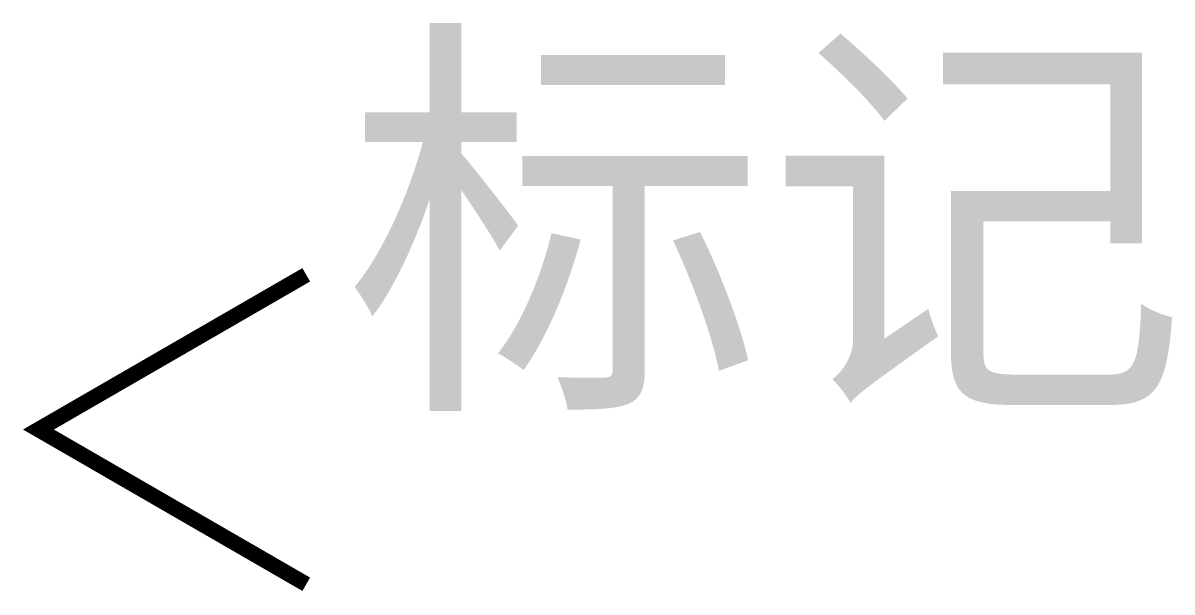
# Model space of a CAD drawing. Extents: x -0.1 to 7.33, y -1.05 to 2.63.
import ezdxf

# ---------------------------------------------------------------- set-up
doc = ezdxf.new("R2010")
doc.units = 0
doc.header["$MEASUREMENT"] = 0
doc.layers.get('0').update_dxf_attribs({"linetype": 'CONTINUOUS'})
doc.styles.get("Standard").update_dxf_attribs({"font": 'SimSun.ttf'})

msp = doc.modelspace()

# ---------------------------------------------------------------- linework, layer by layer
at = {"color": 48}
msp.add_lwpolyline([(1.7321, 1, 0.1, 0.1, 0), (0, 0, 0.1, 0.1, 0), (1.7321, -1, 0, 0, 0)], format="xyseb", dxfattribs=at)

# ---------------------------------------------------------------- texts
msp.add_attdef('标记', (1.9793, 0.3358), '标记', height=2)

doc.saveas('drawing.dxf')
